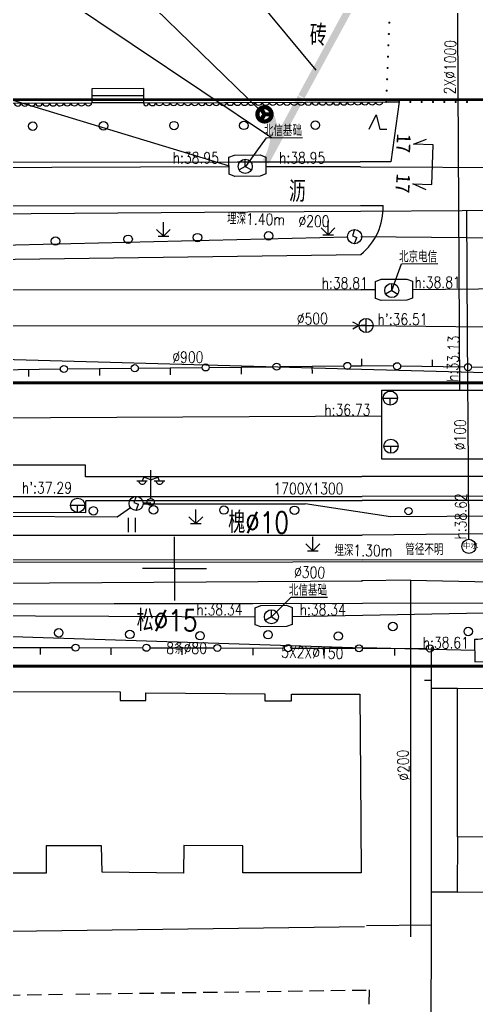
# Model space of a CAD drawing. Header units: inches. Extents: x 505347 to 508499, y 312634 to 313316.
# Drawn here: x 505692.8 to 505725, y 312680.8 to 312750.3 of the extents above; entities that cross this region are included whole.
import ezdxf
from ezdxf.enums import TextEntityAlignment as Align
from ezdxf.lldxf.tags import DXFTag

# ---------------------------------------------------------------- set-up
doc = ezdxf.new("R2010")
doc.units = ezdxf.units.IN
doc.header["$LTSCALE"] = 0.5
doc.header["$MEASUREMENT"] = 0
for name, pattern in [('ACAD_ISO05W100', [33, 24, -3, 0, -3, 0, -3]), ('B1', [3, 2, -1]), ('XX21', [3, 2, -1])]:
    doc.linetypes.add(name, pattern=pattern)
for name, color, linetype in [('4_RDCAD', 7, 'Continuous'), ('BJ0', 7, 'Continuous'), ('BJ02', 7, 'Continuous'), ('BJ03', 7, 'Continuous'), ('BJ04', 7, 'Continuous'), ('BJ08', 7, 'Continuous'), ('BJ09', 7, 'Continuous'), ('BJ10', 7, 'Continuous'), ('PAPERFRAME', 7, 'Continuous'), ('上水管线', 4, 'Continuous'), ('中水井', 151, 'Continuous'), ('中水注记', 151, 'Continuous'), ('中水管线', 151, 'Continuous'), ('中水高程表', 151, 'Continuous'), ('污水井', 247, 'Continuous'), ('污水注记', 247, 'Continuous'), ('污水管线', 247, 'Continuous'), ('污水高程表', 247, 'Continuous'), ('热力井', 40, 'Continuous'), ('热力注记', 40, 'Continuous'), ('热力管线', 40, 'Continuous'), ('热力高程表', 40, 'Continuous'), ('照明井', 193, 'Continuous'), ('照明管线', 193, 'Continuous'), ('燃气注记', 6, 'Continuous'), ('燃气管线', 6, 'Continuous'), ('电信井权属', 7, 'Continuous'), ('电信井（北京电信）', 3, 'Continuous'), ('电信井（北信基础）', 3, 'Continuous'), ('电信断面图及编号', 3, 'Continuous'), ('电信管线', 3, 'Continuous'), ('电信高程表', 3, 'Continuous'), ('电力注记', 1, 'Continuous'), ('电力管线', 1, 'Continuous'), ('电力高程表', 1, 'Continuous'), ('通信人井', 7, 'Continuous'), ('道路红线', 1, 'Continuous'), ('雨水注记', 34, 'Continuous'), ('雨水管线', 34, 'Continuous')]:
    doc.layers.add(name, color=color, linetype=linetype)
doc.styles.add('HZ', font='simplex.shx', dxfattribs={"bigfont": 'hztxt'})
doc.styles.get("Standard").update_dxf_attribs({"font": 'txt.shx', "bigfont": 'hztxt.shx'})
doc.styles.add('STYLE1', font='')
doc.styles.add('标题文字', font='', dxfattribs={"width": 0.68})
doc.styles.add('粗等线', font='simhei.ttf')
doc.styles.get('STYLE1').set_extended_font_data('SimSun')
doc.styles.get('标题文字').set_extended_font_data('SimSun')
tags = doc.linetypes.add('DL', pattern='A,15,-4.925,[130,ltypeshp.shx,S=0.5,R=330,X=-0.15,Y=0.433],0,[130,ltypeshp.shx,S=0.4,R=90,X=0,Y=0],-0.15,[130,ltypeshp.shx,S=0.5,R=150,X=0,Y=-0.433],-4.925,15', length=40).pattern_tags.tags
tags[32:33] = [DXFTag(74, 4), DXFTag(75, 0), DXFTag(340, '0'), DXFTag(46, 1.0), DXFTag(50, 0.0), DXFTag(44, 0.0), DXFTag(45, 0.0)]
tags[30:31] = [DXFTag(74, 4), DXFTag(75, 0), DXFTag(340, '0'), DXFTag(46, 1.0), DXFTag(50, 0.0), DXFTag(44, 0.0), DXFTag(45, 0.0)]
tags[4:5] = [DXFTag(74, 4), DXFTag(75, 0), DXFTag(340, '0'), DXFTag(46, 1.0), DXFTag(50, 0.0), DXFTag(44, 0.0), DXFTag(45, 0.0)]
tags = doc.linetypes.add('DX', pattern='A,15,-5,[130,ltypeshp.shx,S=1,R=330,X=0,Y=0],-5,15', length=40).pattern_tags.tags
tags[16:17] = [DXFTag(74, 4), DXFTag(75, 0), DXFTag(340, '0'), DXFTag(46, 1.0), DXFTag(50, 0.0), DXFTag(44, 0.0), DXFTag(45, 0.0)]
tags[14:15] = [DXFTag(74, 4), DXFTag(75, 0), DXFTag(340, '0'), DXFTag(46, 1.0), DXFTag(50, 0.0), DXFTag(44, 0.0), DXFTag(45, 0.0)]
tags[4:5] = [DXFTag(74, 4), DXFTag(75, 0), DXFTag(340, '0'), DXFTag(46, 1.0), DXFTag(50, 0.0), DXFTag(44, 0.0), DXFTag(45, 0.0)]
tags = doc.linetypes.add('SS', pattern='A,15,-1.9,[130,ltypeshp.shx,S=1,R=330,X=0,Y=0],-1.2,[130,ltypeshp.shx,S=1,R=330,X=0,Y=0],-1.9,15', length=35).pattern_tags.tags
tags[24:25] = [DXFTag(74, 4), DXFTag(75, 0), DXFTag(340, '0'), DXFTag(46, 1.0), DXFTag(50, 0.0), DXFTag(44, 0.0), DXFTag(45, 0.0)]
tags[22:23] = [DXFTag(74, 4), DXFTag(75, 0), DXFTag(340, '0'), DXFTag(46, 1.0), DXFTag(50, 0.0), DXFTag(44, 0.0), DXFTag(45, 0.0)]
tags[4:5] = [DXFTag(74, 4), DXFTag(75, 0), DXFTag(340, '0'), DXFTag(46, 1.0), DXFTag(50, 0.0), DXFTag(44, 0.0), DXFTag(45, 0.0)]
tags = doc.linetypes.add('TRQZ', pattern='A,15,[130,ltypeshp.shx,S=0.6,R=0,X=0,Y=0],-2.5,[133,ltypeshp.shx,S=0.05,R=0,X=0,Y=0],-2.5,[130,ltypeshp.shx,S=0.6,R=0,X=0,Y=0],15', length=35).pattern_tags.tags
tags[28:29] = [DXFTag(74, 4), DXFTag(75, 0), DXFTag(340, '0'), DXFTag(46, 1.0), DXFTag(50, 0.0), DXFTag(44, 0.0), DXFTag(45, 0.0)]

# ---------------------------------------------------------------- blocks, each defined once
blk = doc.blocks.new('B5461')
for q in [(-0.866025, -0.5), (0, 1), (0.866025, -0.5)]:
    blk.add_line((0, 0), q)
blk.add_circle((0, 0), 1)
blk = doc.blocks.new('BC028')
for p, q in [((0, 0.5), (0, 4.5)), ((-1.98, 3), (-0.49, 3)), ((-0.99, 3.5), (-1.19, 3)), ((0, 3.1), (-0.99, 3.5)), ((0, 3.1), (1, 3.5)), ((0.5, 3), (2, 3)), ((1, 3.5), (1.2, 3))]:
    blk.add_line(p, q)
blk.add_circle((0, 0), 0.5)
for centre in [(-1.19, 3), (1.25, 3)]:
    blk.add_arc(centre, 0.5, 179, 0)
blk = doc.blocks.new('BC112')
for p, q in [((-0.49, -0.99), (-0.49, 1.01)), ((0.51, -0.99), (0.51, 1.01))]:
    blk.add_line(p, q)
blk = doc.blocks.new('B954')
at = {"linetype": 'Continuous'}
for p, q in [((0, 0), (0, 2)), ((0, 0), (-0.978957, 0.978957)), ((-0.75, 0), (0.75, 0)), ((0, 0), (0.978957, 0.978957))]:
    blk.add_line(p, q, dxfattribs=at)
blk = doc.blocks.new('B545')
for p, q in [((-1, 0), (1, 0)), ((0, -1), (0, 0))]:
    blk.add_line(p, q)
blk.add_circle((0, 0), 1)
blk = doc.blocks.new('B549')
blk.add_circle((0, 0), 1)
blk = doc.blocks.new('B5421')
for p, q in [((-1, 0), (1, 0)), ((0, -1), (0, 1))]:
    blk.add_line(p, q)
blk.add_circle((0, 0), 1)
blk = doc.blocks.new('B547')
at = {"linetype": 'Continuous'}
for p, q in [((0, 1), (-0.31427, 0.111111)), ((-0.31427, 0.111111), (0.31427, -0.111111)), ((0, -1), (0.31427, -0.111111))]:
    blk.add_line(p, q, dxfattribs=at)
blk.add_circle((0, 0), 1)
blk = doc.blocks.new('5656')
at = {"layer": '通信人井', "color": 0, "const_width": 0.6, "elevation": -9959.29}
blk.add_lwpolyline([(513203.83, 303411.73), (513203.83, 303411.8), (513203.82, 303411.86), (513203.81, 303411.92), (513203.79, 303411.98), (513203.77, 303412.04), (513203.75, 303412.1), (513203.72, 303412.16), (513203.69, 303412.21), (513203.66, 303412.26), (513203.62, 303412.32), (513203.58, 303412.36), (513203.54, 303412.41), (513203.5, 303412.45), (513203.45, 303412.49), (513203.4, 303412.53), (513203.34, 303412.56), (513203.29, 303412.6), (513203.23, 303412.62), (513203.17, 303412.65), (513203.11, 303412.67), (513203.05, 303412.68), (513202.99, 303412.69), (513202.93, 303412.7), (513202.87, 303412.71), (513202.8, 303412.71), (513202.74, 303412.7), (513202.68, 303412.69), (513202.62, 303412.68), (513202.56, 303412.67), (513202.5, 303412.65), (513202.44, 303412.63), (513202.38, 303412.6), (513202.33, 303412.57), (513202.27, 303412.54), (513202.22, 303412.5), (513202.17, 303412.46), (513202.13, 303412.42), (513202.08, 303412.37), (513202.04, 303412.32), (513202.01, 303412.27), (513201.97, 303412.22), (513201.94, 303412.16), (513201.92, 303412.11), (513201.89, 303412.05), (513201.87, 303411.99), (513201.86, 303411.93), (513201.84, 303411.87), (513201.84, 303411.8), (513201.83, 303411.74), (513201.83, 303411.68), (513201.84, 303411.62), (513201.84, 303411.55), (513201.85, 303411.49), (513201.87, 303411.43), (513201.89, 303411.37), (513201.91, 303411.31), (513201.94, 303411.26), (513201.97, 303411.2), (513202, 303411.15), (513202.04, 303411.1), (513202.08, 303411.05), (513202.12, 303411), (513202.17, 303410.96), (513202.22, 303410.92), (513202.27, 303410.88), (513202.32, 303410.85), (513202.37, 303410.82), (513202.43, 303410.79), (513202.49, 303410.77), (513202.55, 303410.75), (513202.61, 303410.73), (513202.67, 303410.72), (513202.73, 303410.71), (513202.8, 303410.71), (513202.86, 303410.71), (513202.92, 303410.71), (513202.98, 303410.72), (513203.05, 303410.73), (513203.11, 303410.74), (513203.17, 303410.76), (513203.22, 303410.79), (513203.28, 303410.81), (513203.34, 303410.84), (513203.39, 303410.88), (513203.44, 303410.91), (513203.49, 303410.95), (513203.54, 303411), (513203.58, 303411.04), (513203.62, 303411.09), (513203.66, 303411.14), (513203.69, 303411.19), (513203.72, 303411.25), (513203.75, 303411.3), (513203.77, 303411.36), (513203.79, 303411.42), (513203.81, 303411.48), (513203.82, 303411.55), (513203.83, 303411.61), (513203.83, 303411.67)], close=True, dxfattribs=at)
for points in [[(513203.78, 303411.7), (513202.83, 303411.71), (513202.35, 303412.52)], [(513202.83, 303411.71), (513202.34, 303410.89)]]:
    blk.add_lwpolyline(points, dxfattribs=at)
blk = doc.blocks.new('RDCADTITLE')
at = {"color": 0, "ltscale": 10}
blk.add_lwpolyline([(-180, 30, 0, 0, 0), (0, 30, 0.5, 180, 0)], format="xyseb", dxfattribs=at)
at = {"style": 'STYLE1', "width": 0.75}
for tag, p in [('A1', (-145, 26.25)), ('B1', (-100, 26.25)), ('A3', (-145, 18.75)), ('B2', (-100, 18.75)), ('A4', (-145, 11.25)), ('B3', (-100, 11.25)), ('A4', (-145, 3.75)), ('B4', (-100, 3.75))]:
    blk.add_attdef(tag, text='', height=2.8, dxfattribs=at).set_placement(p, align=Align.MIDDLE_CENTER)
at = {"layer": '4_RDCAD', "style": '标题文字', "width": 0.65}
for tag, height, p in [('C2', 3.4, (-45, 17.95)), ('C3', 3.4, (-45, 11.75)), ('ZTSJ4-09-系统立项编码-流水号+设计阶段-专业代码-图号', 2.8, (-37.62, 3.75))]:
    blk.add_attdef(tag, text='', height=height, dxfattribs=at).set_placement(p, align=Align.MIDDLE_CENTER)

msp = doc.modelspace()

# ---------------------------------------------------------------- linework, layer by layer
for p, q in [((505695.312, 312768.919, 654.296), (505713.663, 312746.778, 82.3)), ((505693.141, 312760.081, 327.148), (505709.668, 312743.989)), ((505693.051, 312753.753, 327.148), (505710.542, 312742.011, 203.926)), ((505690.659, 312745.155), (505707.539, 312740.023, 82.3))]:
    msp.add_line(p, q)
at = {"color": 1, "const_width": 0.2, "elevation": 82.3}
for points in [[(505582.4, 312807.449), (505582.4, 312744.696), (505828.45, 312744.696)], [(505828.45, 312704.696), (505428.806, 312704.696)]]:
    msp.add_lwpolyline(points, dxfattribs=at)
at = {"linetype": 'B1', "const_width": 0.5, "elevation": 82.3}
msp.add_lwpolyline([(505712.645, 312744.906), (505717.19, 312753.259)], dxfattribs=at)
at = {"const_width": 0.5, "elevation": 82.3}
msp.add_lwpolyline([(505710.137, 312740.297), (505712.613, 312744.848)], dxfattribs=at)
at = {"const_width": 0.5}
msp.add_lwpolyline([(505710.137, 312740.297, 0.226968), (505710.512, 312743.485)], format="xyb", dxfattribs=at)
at = {"layer": 'BJ0'}
for q in [(505703.696, 312713.84, 82.3), (505701.446, 312711.59, 82.3), (505703.696, 312709.34, 82.3), (505705.946, 312711.59, 82.3)]:
    msp.add_line((505703.696, 312711.59, 82.3), q, dxfattribs=at)
at = {"layer": 'BJ02', "linetype": 'Continuous'}
for p, q in [((505691.6, 312702.911, 82.3), (505699.854, 312702.879, 82.3)), ((505699.854, 312702.879, 82.3), (505699.854, 312702.276, 82.3)), ((505701.663, 312702.815, 82.3), (505710.076, 312702.751, 82.3)), ((505701.663, 312702.275, 82.3), (505701.663, 312702.815, 82.3)), ((505710.076, 312702.751, 82.3), (505710.076, 312702.243, 82.3)), ((505711.949, 312702.719, 82.3), (505716.775, 312702.718, 82.3)), ((505711.949, 312702.243, 82.3), (505711.949, 312702.719, 82.3)), ((505716.775, 312702.718, 82.3), (505716.818, 312696.966, 82.3)), ((505699.854, 312702.276, 82.3), (505701.663, 312702.275, 82.3)), ((505710.076, 312702.243, 82.3), (505711.949, 312702.243, 82.3))]:
    msp.add_line(p, q, dxfattribs=at)
at = {"layer": 'BJ02'}
for points, elevation in [([(505701.511, 312745.472), (505697.852, 312745.46)], 82.3), ([(505701.511, 312745.472), (505701.515, 312744.472)], 122.772), ([(505697.852, 312745.46), (505697.856, 312744.46)], 122.746), ([(505701.513, 312744.972), (505697.854, 312744.96)], 82.3), ([(505701.515, 312744.472), (505697.856, 312744.46)], 82.3), ([(505691.962, 312706.023), (505696.462, 312706.012)], 82.3), ([(505694.212, 312706.018), (505694.211, 312705.518)], 82.3), ([(505696.962, 312706.011), (505701.462, 312706)], 82.3), ([(505699.212, 312706.005), (505699.211, 312705.505)], 82.3), ([(505701.962, 312705.999), (505706.462, 312705.987)], 82.3), ([(505704.212, 312705.993), (505704.211, 312705.493)], 82.3), ([(505706.962, 312705.986), (505711.462, 312705.975)], 82.3), ([(505709.212, 312705.981), (505709.211, 312705.481)], 82.3), ([(505711.962, 312705.974), (505716.462, 312705.963)], 82.3), ([(505714.212, 312705.968), (505714.211, 312705.468)], 82.3), ([(505716.962, 312705.962), (505721.462, 312705.95)], 82.3), ([(505719.212, 312705.956), (505719.211, 312705.456)], 82.3), ([(505721.822, 312703.116), (505721.822, 312705.95)], 82.3), ([(505721.822, 312703.7), (505721.322, 312703.7)], 82.3), ([(505723.658, 312703.116), (505721.822, 312703.116)], 82.3), ([(505665.479, 312685.652), (505717.089, 312686.321)], 123.109)]:
    msp.add_lwpolyline(points, dxfattribs=dict(at, elevation=elevation))
at = {"layer": 'BJ02', "linetype": 'Continuous', "elevation": 82.3}
for points in [[(505716.9, 312725.907), (505716.906, 312726.406)], [(505721.899, 312725.837), (505721.906, 312726.337)], [(505691.141, 312725.631), (505695.641, 312725.679)], [(505693.391, 312725.655), (505693.397, 312725.155)], [(505696.141, 312725.684), (505700.641, 312725.733)], [(505698.391, 312725.709), (505698.396, 312725.209)], [(505701.141, 312725.738), (505705.641, 312725.786)], [(505703.391, 312725.762), (505703.396, 312725.262)], [(505706.141, 312725.792), (505710.64, 312725.84)], [(505708.39, 312725.816), (505708.396, 312725.316)], [(505711.14, 312725.845), (505715.64, 312725.894)], [(505713.39, 312725.869), (505713.396, 312725.369)], [(505716.14, 312725.899), (505716.879, 312725.907)], [(505719.149, 312725.875), (505716.879, 312725.907)], [(505724.149, 312725.806), (505719.649, 312725.868)], [(505729.148, 312725.737), (505724.649, 312725.799)], [(505782.54, 312692.59), (505723.663, 312692.654), (505723.658, 312703.116), (505782.54, 312703.413)], [(505716.818, 312696.966), (505716.869, 312690.115), (505708.519, 312690.115), (505708.52, 312692.02), (505704.361, 312692.052), (505704.329, 312690.084), (505698.583, 312690.148), (505698.551, 312692.021), (505694.646, 312692.021), (505694.646, 312690.085), (505688.678, 312690.085), (505688.646, 312692.053), (505684.773, 312692.054), (505684.773, 312690.149), (505682.632, 312690.127)]]:
    msp.add_lwpolyline(points, dxfattribs=at)
at = {"layer": 'BJ02', "linetype": 'Continuous', "elevation": 82.3, "flags": 128}
for points in [[(505721.821, 312688.331), (505721.821, 312688.749), (505721.822, 312703.116)], [(505723.663, 312692.654), (505723.631, 312688.749), (505787.917, 312688.84)], [(505723.631, 312688.749), (505721.821, 312688.749)], [(505721.786, 312663.999), (505721.787, 312664.781), (505721.788, 312667.796), (505721.788, 312671.035), (505721.821, 312686.432), (505721.821, 312688.331)], [(505717.247, 312686.388), (505721.821, 312686.432)]]:
    msp.add_lwpolyline(points, dxfattribs=at)
at = {"layer": 'BJ02', "linetype": 'Continuous'}
for centre in [(505700.891, 312725.735, 82.3), (505705.891, 312725.789, 82.3), (505710.89, 312725.843, 82.3), (505715.89, 312725.896, 82.3), (505719.399, 312725.872, 82.3), (505724.399, 312725.803, 82.3), (505695.891, 312725.682, 82.3)]:
    msp.add_circle(centre, 0.25, dxfattribs=at)
at = {"layer": 'BJ02'}
for centre in [(505696.712, 312706.011, 82.3), (505701.712, 312705.999, 82.3), (505706.712, 312705.987, 82.3), (505711.712, 312705.974, 82.3), (505716.712, 312705.962, 82.3), (505721.712, 312705.95, 82.3)]:
    msp.add_circle(centre, 0.25, dxfattribs=at)
at = {"layer": 'BJ04', "linetype": 'Continuous', "const_width": 0.075, "elevation": 82.3}
for points in [[(505718.85, 312750.165, 1), (505718.848, 312750.09, 1)], [(505718.819, 312749.365, 1), (505718.816, 312749.29, 1)], [(505718.788, 312748.566, 1), (505718.785, 312748.491, 1)], [(505718.757, 312747.766, 1), (505718.754, 312747.692, 1)], [(505718.726, 312746.967, 1), (505718.723, 312746.892, 1)], [(505718.695, 312746.168, 1), (505718.692, 312746.093, 1)], [(505718.664, 312745.368, 1), (505718.661, 312745.293, 1)], [(505718.633, 312744.569, 1), (505718.63, 312744.494, 1)], [(505719.569, 312744.534, 1), (505719.494, 312744.535, 1)], [(505720.369, 312744.533, 1), (505720.294, 312744.533, 1)], [(505721.169, 312744.531, 1), (505721.094, 312744.531, 1)], [(505721.969, 312744.53, 1), (505721.894, 312744.53, 1)], [(505722.769, 312744.528, 1), (505722.694, 312744.528, 1)], [(505723.569, 312744.526, 1), (505723.494, 312744.527, 1)], [(505724.369, 312744.525, 1), (505724.294, 312744.525, 1)]]:
    msp.add_lwpolyline(points, format="xyb", close=True, dxfattribs=at)
at = {"layer": 'BJ04', "linetype": 'Continuous', "flags": 128}
for points, elevation in [([(505719.532, 312744.535), (505718.958, 312740.303), (505716.802, 312740.301)], 82.3), ([(505716.819, 312737.212), (505718.417, 312737.212)], 122.713), ([(505716.952, 312712.208), (505782.54, 312712.263)], 82.3), ([(505717.435, 312680.842), (505717.439, 312681.842)], 82.3)]:
    msp.add_lwpolyline(points, dxfattribs=dict(at, elevation=elevation))
at = {"layer": 'BJ04'}
for points, elevation in [([(505718.632, 312744.531), (505719.532, 312744.535)], 82.3), ([(505641.824, 312740.254), (505708.107, 312740.296)], 82.3), ([(505708.107, 312740.296), (505716.802, 312740.301)], 82.3), ([(505666.284, 312737.19), (505716.819, 312737.212)], 122.722), ([(505647.127, 312732.821), (505716.837, 312733.754)], 122.578), ([(505635.857, 312716.68), (505716.924, 312716.68)], 122.611)]:
    msp.add_lwpolyline(points, dxfattribs=dict(at, elevation=elevation))
at = {"layer": 'BJ04', "linetype": 'Continuous', "elevation": 82.3}
msp.add_lwpolyline([(505716.837, 312733.754, 0.231866), (505718.417, 312737.212)], format="xyb", dxfattribs=at)
at = {"layer": 'BJ04', "linetype": 'Continuous'}
for points, elevation in [([(505782.54, 312715.059), (505766.075, 312716.486), (505763.85, 312716.671), (505762.34, 312716.711), (505716.928, 312716.68)], 82.3), ([(505716.952, 312712.208), (505631.95, 312712.139)], 122.638), ([(505645.16, 312709.088), (505699.43, 312709.127)], 122.825), ([(505699.43, 312709.127), (505709.23, 312709.134)], 122.825), ([(505709.23, 312709.134), (505716.968, 312709.139)], 122.825), ([(505716.968, 312709.139), (505782.54, 312709.161)], 82.3)]:
    msp.add_lwpolyline(points, dxfattribs=dict(at, elevation=elevation))
at = {"layer": 'BJ04', "linetype": 'XX21', "elevation": 123.388}
for points in [[(505688.803, 312681.438), (505696.088, 312681.541)], [(505696.725, 312681.55), (505717.439, 312681.842)]]:
    msp.add_lwpolyline(points, dxfattribs=at)
at = {"layer": 'BJ04', "linetype": 'XX21', "elevation": 82.3, "flags": 128}
msp.add_lwpolyline([(505717.435, 312680.842), (505717.439, 312681.842)], dxfattribs=at)
at = {"layer": 'BJ08', "linetype": 'Continuous', "elevation": 82.3}
for points in [[(505661.442, 312744.334), (505697.856, 312744.46)], [(505701.515, 312744.472), (505718.632, 312744.531)]]:
    msp.add_lwpolyline(points, dxfattribs=at)
at = {"layer": 'BJ08', "linetype": 'Continuous'}
for centre, major_axis, ratio, start_param, end_param in [((505692.632, 312744.442, 82.3), (0.25, 0.001), 0.8, 3.141593, 6.283185), ((505693.132, 312744.444, 82.3), (0.25, 0.001), 0.8, 3.141593, 6.283185), ((505693.632, 312744.445, 82.3), (0.25, 0.001), 0.8, 3.141593, 6.283185), ((505694.132, 312744.447, 82.3), (0.25, 0.001), 0.8, 3.141593, 6.283185), ((505694.632, 312744.449, 82.3), (0.25, 0.001), 0.8, 3.141593, 6.283185), ((505695.132, 312744.45, 82.3), (0.25, 0.001), 0.8, 3.141593, 6.283185), ((505695.632, 312744.452, 82.3), (0.25, 0.001), 0.8, 3.141593, 6.283185), ((505696.132, 312744.454, 82.3), (0.25, 0.001), 0.8, 3.141593, 6.283185), ((505696.632, 312744.456, 82.3), (0.25, 0.001), 0.8, 3.141593, 6.283185), ((505697.132, 312744.457, 82.3), (0.25, 0.001), 0.8, 3.141593, 6.283185), ((505697.619, 312744.499, 82.3), (-0.17, 0.17), 1, 0.955901, 3.763378), ((505701.698, 312744.473, 82.3), (-0.066, -0.2), 0.859274, 4.99065, 8.132242), ((505702.132, 312744.475, 82.3), (0.25, 0.001), 0.8, 3.141593, 6.283185), ((505702.632, 312744.476, 82.3), (0.25, 0.001), 0.8, 3.141593, 6.283185), ((505703.132, 312744.478, 82.3), (0.25, 0.001), 0.8, 3.141593, 6.283185), ((505703.632, 312744.48, 82.3), (0.25, 0.001), 0.8, 3.141593, 6.283185), ((505704.132, 312744.481, 82.3), (0.25, 0.001), 0.8, 3.141593, 6.283185), ((505704.632, 312744.483, 82.3), (0.25, 0.001), 0.8, 3.141593, 6.283185), ((505705.132, 312744.485, 82.3), (0.25, 0.001), 0.8, 3.141593, 6.283185), ((505705.632, 312744.487, 82.3), (0.25, 0.001), 0.8, 3.141593, 6.283185), ((505706.132, 312744.488, 82.3), (0.25, 0.001), 0.8, 3.141593, 6.283185), ((505706.632, 312744.49, 82.3), (0.25, 0.001), 0.8, 3.141593, 6.283185), ((505707.132, 312744.492, 82.3), (0.25, 0.001), 0.8, 3.141593, 6.283185), ((505707.632, 312744.494, 82.3), (0.25, 0.001), 0.8, 3.141593, 6.283185), ((505708.132, 312744.495, 82.3), (0.25, 0.001), 0.8, 3.141593, 6.283185), ((505708.632, 312744.497, 82.3), (0.25, 0.001), 0.8, 3.141593, 6.283185), ((505709.132, 312744.499, 82.3), (0.25, 0.001), 0.8, 3.141593, 6.283185), ((505709.632, 312744.5, 82.3), (0.25, 0.001), 0.8, 3.141593, 6.283185), ((505710.132, 312744.502, 82.3), (0.25, 0.001), 0.8, 3.141593, 6.283185), ((505710.632, 312744.504, 82.3), (0.25, 0.001), 0.8, 3.141593, 6.283185), ((505711.132, 312744.506, 82.3), (0.25, 0.001), 0.8, 3.141593, 6.283185), ((505711.632, 312744.507, 82.3), (0.25, 0.001), 0.8, 3.141593, 6.283185), ((505712.132, 312744.509, 82.3), (0.25, 0.001), 0.8, 3.141593, 6.283185), ((505712.632, 312744.511, 82.3), (0.25, 0.001), 0.8, 3.141593, 6.283185), ((505713.132, 312744.512, 82.3), (0.25, 0.001), 0.8, 3.141593, 6.283185), ((505713.632, 312744.514, 82.3), (0.25, 0.001), 0.8, 3.141593, 6.283185), ((505714.132, 312744.516, 82.3), (0.25, 0.001), 0.8, 3.141593, 6.283185), ((505714.632, 312744.518, 82.3), (0.25, 0.001), 0.8, 3.141593, 6.283185), ((505715.132, 312744.519, 82.3), (0.25, 0.001), 0.8, 3.141593, 6.283185), ((505715.632, 312744.521, 82.3), (0.25, 0.001), 0.8, 3.141593, 6.283185), ((505716.132, 312744.523, 82.3), (0.25, 0.001), 0.8, 3.141593, 6.283185), ((505716.632, 312744.525, 82.3), (0.25, 0.001), 0.8, 3.141593, 6.283185), ((505717.132, 312744.526, 82.3), (0.25, 0.001), 0.8, 3.141593, 6.283185), ((505717.632, 312744.528, 82.3), (0.25, 0.001), 0.8, 3.141593, 6.283185), ((505718.132, 312744.53, 82.3), (0.25, 0.001), 0.8, 3.141593, 6.283185)]:
    msp.add_ellipse(centre, major_axis=major_axis, ratio=ratio, start_param=start_param, end_param=end_param, dxfattribs=at)
at = {"layer": 'BJ09', "linetype": 'Continuous', "elevation": 82.3, "flags": 128}
for points in [[(505717.427, 312742.613), (505717.927, 312743.613)], [(505717.927, 312743.613), (505718.177, 312742.613)], [(505718.177, 312742.613), (505718.677, 312742.613)]]:
    msp.add_lwpolyline(points, dxfattribs=at)
at = {"layer": 'BJ09', "linetype": 'Continuous'}
for centre, radius in [((505693.691, 312742.825, 82.3), 0.3), ((505698.68, 312742.842, 82.3), 0.3), ((505703.658, 312742.859, 82.3), 0.3), ((505708.58, 312742.875, 82.3), 0.3), ((505713.629, 312742.892, 82.3), 0.3), ((505700.418, 312734.833, 82.3), 0.3), ((505705.319, 312734.952, 82.3), 0.3), ((505710.334, 312735.073, 82.3), 0.3), ((505695.297, 312734.709, 82.3), 0.3), ((505697.971, 312715.66, 82.3), 0.3), ((505702.214, 312715.74, 82.3), 0.3), ((505707.181, 312715.724, 82.3), 0.3), ((505712.158, 312715.707, 82.3), 0.3), ((505720.203, 312715.643, 122.483), 0.25), ((505695.524, 312707.049, 82.3), 0.3), ((505700.536, 312706.947, 82.3), 0.3), ((505710.294, 312706.923, 82.3), 0.3), ((505719.102, 312707.499, 82.3), 0.3), ((505724.42, 312707.145, 82.3), 0.3), ((505705.493, 312706.849, 82.3), 0.3), ((505715.251, 312706.826, 82.3), 0.3)]:
    msp.add_circle(centre, radius, dxfattribs=at)
at = {"layer": '上水管线', "linetype": 'SS', "ltscale": 0.6, "elevation": 82.3}
for points in [[(505782.54, 312714.638), (505716.942, 312713.958)], [(505589.485, 312713.958), (505716.942, 312713.958)]]:
    msp.add_lwpolyline(points, dxfattribs=at)
at = {"layer": '中水管线', "linetype": 'SS', "ltscale": 0.6}
for points, elevation in [([(505662.978, 312736.42), (505708.87, 312736.782)], 122.85), ([(505708.87, 312736.782), (505716.821, 312736.828)], 122.342), ([(505716.821, 312736.828), (505723.991, 312736.869)], 122.342), ([(505723.991, 312736.869), (505734.523, 312736.93)], 122.342), ([(505724.375, 312728.074), (505724.325, 312736.871)], 122.744), ([(505724.43, 312718.711), (505724.375, 312728.073)], 122.744), ([(505724.459, 312713.655), (505724.43, 312718.711)], 122.744), ([(505778.312, 312712.105), (505623.65, 312711.956)], 122.741)]:
    msp.add_lwpolyline(points, dxfattribs=dict(at, elevation=elevation))
at = {"layer": '污水管线'}
for q in [(505716.274, 312728.99, 329.079), (505716.284, 312728.49, 329.079)]:
    msp.add_line((505716.712, 312728.749, 329.079), q, dxfattribs=at)
at = {"layer": '污水管线', "elevation": 82.3}
for points in [[(505674.752, 312728.717), (505716.864, 312728.748)], [(505717.212, 312728.749), (505759.319, 312728.29), (505801.074, 312728.436)]]:
    msp.add_lwpolyline(points, dxfattribs=at)
at = {"layer": '热力管线'}
for p, q in [((505697.416, 312718.899, 82.3), (505691.528, 312718.883, 82.3)), ((505697.421, 312718.074, 82.3), (505697.416, 312718.899, 82.3)), ((505716.92, 312718.077, 82.3), (505697.421, 312718.074, 82.3)), ((505716.929, 312716.377, 82.3), (505697.431, 312716.374, 82.3)), ((505697.435, 312715.55, 82.3), (505697.431, 312716.374, 82.3)), ((505691.548, 312715.566, 82.3), (505697.435, 312715.55, 82.3))]:
    msp.add_line(p, q, dxfattribs=at)
at = {"layer": '热力管线', "elevation": 82.3}
for points in [[(505723.831, 312724.187), (505723.67, 312754.248)], [(505718.323, 312722.342), (505652.823, 312722.026)], [(505744.342, 312718.091), (505716.92, 312718.091)], [(505744.342, 312716.391), (505716.929, 312716.391)]]:
    msp.add_lwpolyline(points, dxfattribs=at)
msp.add_lwpolyline([(505718.323, 312724.187), (505730.634, 312724.187), (505730.634, 312719.32), (505718.323, 312719.32)], close=True, dxfattribs=at)
at = {"layer": '照明管线'}
for points, elevation in [([(505659.268, 312733.654), (505715.909, 312735.012)], 82.3), ([(505729.271, 312734.892), (505716.831, 312735.019)], 82.3), ([(505717.212, 312728.749), (505716.864, 312728.749)], 82.3), ([(505699.651, 312715.243), (505700.577, 312715.899)], 82.3), ([(505702.017, 312716.236), (505701.46, 312716.21)], 122.57), ([(505701.484, 312716.171), (505712.913, 312716.162)], 82.3), ([(505718.922, 312715.235), (505712.913, 312716.162)], 82.3), ([(505690.814, 312715.283), (505699.651, 312715.243)], 82.3), ([(505730.858, 312715.321), (505718.922, 312715.235)], 82.3)]:
    msp.add_lwpolyline(points, dxfattribs=dict(at, elevation=elevation))
at = {"layer": '燃气管线', "linetype": 'TRQZ'}
msp.add_line((505650.826, 312710.28, 82.3), (505716.959, 312710.736, 82.3), dxfattribs=at)
at = {"layer": '燃气管线', "linetype": 'TRQZ', "ltscale": 0.5, "elevation": 82.3}
msp.add_lwpolyline([(505720.346, 312710.76), (505716.889, 312710.736)], dxfattribs=at)
at = {"layer": '燃气管线', "linetype": 'TRQZ', "elevation": 82.3}
for points in [[(505720.346, 312710.76), (505720.346, 312685.594)], [(505720.346, 312710.76), (505726.006, 312710.649), (505759.726, 312710.605), (505782.474, 312710.574)]]:
    msp.add_lwpolyline(points, dxfattribs=at)
at = {"layer": '电信井权属'}
for points, elevation in [([(505708.72, 312739.968), (505710.175, 312742.008), (505712.734, 312742.031)], 203.926), ([(505719.023, 312731.218), (505719.707, 312733.097), (505722.266, 312733.12)], 244.094), ([(505710.533, 312708.185), (505711.934, 312709.56), (505714.493, 312709.583)], 82.3)]:
    msp.add_lwpolyline(points, dxfattribs=dict(at, elevation=elevation))
at = {"layer": '电信断面图及编号', "elevation": 82.3}
msp.add_lwpolyline([(505721.451, 312738.333), (505720.503, 312738.757), (505721.857, 312738.714), (505721.945, 312741.511), (505720.549, 312741.556), (505721.469, 312741.903)], dxfattribs=at)
at = {"layer": '电信管线', "linetype": 'DX'}
msp.add_line((505637.503, 312731.345, 82.3), (505716.851, 312731.261, 82.3), dxfattribs=at)
at = {"layer": '电信管线', "linetype": 'DX', "elevation": 82.3}
for points in [[(505707.537, 312740.623), (505707.932, 312740.777), (505709.736, 312740.79), (505710.134, 312740.643), (505710.144, 312739.448), (505709.745, 312739.295), (505707.944, 312739.279), (505707.541, 312739.423)], [(505717.876, 312731.861), (505718.271, 312732.015), (505720.075, 312732.028), (505720.473, 312731.881), (505720.483, 312730.686), (505720.084, 312730.533), (505718.283, 312730.517), (505717.88, 312730.661)], [(505709.386, 312708.828), (505709.781, 312708.982), (505711.585, 312708.995), (505711.983, 312708.848), (505711.993, 312707.653), (505711.594, 312707.5), (505709.793, 312707.484), (505709.39, 312707.628)]]:
    msp.add_lwpolyline(points, close=True, dxfattribs=at)
for points in [[(505632.438, 312739.701), (505707.539, 312739.975)], [(505710.139, 312739.98), (505716.804, 312739.98)], [(505716.804, 312739.944), (505728.412, 312739.906)], [(505717.878, 312731.261), (505716.85, 312731.261)], [(505720.478, 312731.283), (505729.799, 312731.378)], [(505668.042, 312708.372), (505709.388, 312708.19)], [(505711.988, 312708.212), (505716.972, 312708.308)], [(505716.972, 312708.308), (505729.16, 312708.542)]]:
    msp.add_lwpolyline(points, dxfattribs=at)
at = {"layer": '电力管线', "linetype": 'DL', "elevation": 122.08, "flags": 128}
msp.add_lwpolyline([(505724.86, 312706.596, 0.285489), (505726.445, 312707.423)], format="xyb", dxfattribs=at)
at = {"layer": '电力管线', "linetype": 'DL', "elevation": 82.3}
for points in [[(505688.588, 312706.902), (505716.985, 312706.003)], [(505724.873, 312705.796), (505716.985, 312706.003)]]:
    msp.add_lwpolyline(points, dxfattribs=at)
at = {"layer": '电力管线', "linetype": 'DL', "elevation": 122.08, "flags": 128}
for points in [[(505724.86, 312706.596), (505724.887, 312704.996)], [(505724.887, 312704.996), (505729.522, 312705.075)]]:
    msp.add_lwpolyline(points, dxfattribs=at)
at = {"layer": '道路红线'}
for p, q in [((505582.4, 312744.696, 82.3), (505828.45, 312744.696, 82.3)), ((505428.806, 312704.696, 82.3), (505828.45, 312704.696, 82.3))]:
    msp.add_line(p, q, dxfattribs=at)
at = {"layer": '道路红线', "linetype": 'ACAD_ISO05W100', "const_width": 0.2, "elevation": 82.3}
msp.add_lwpolyline([(505572.394, 312724.696), (505828.45, 312724.696)], dxfattribs=at)
at = {"layer": '雨水管线', "elevation": 82.3}
for points in [[(505684.755, 312726.559), (505716.88, 312725.655)], [(505733.568, 312725.186), (505716.88, 312725.651)]]:
    msp.add_lwpolyline(points, dxfattribs=at)

# ---------------------------------------------------------------- block references
at = {"layer": 'BJ03', "linetype": 'Continuous', "xscale": 0.5, "yscale": 0.5, "zscale": 0.5}
msp.add_blockref('BC028', (505702.017, 312716.294, 122.57), dxfattribs=at)
at = {"layer": 'BJ09', "xscale": 0.5, "yscale": 0.5, "zscale": 0.5}
for p in [(505702.909, 312735.044, 82.3), (505714.526, 312735.149, 82.3), (505705.192, 312714.762, 82.3), (505713.453, 312712.841, 82.3)]:
    msp.add_blockref('B954', p, dxfattribs=at)
at = {"layer": 'BJ09', "linetype": 'Continuous', "xscale": 0.5, "yscale": 0.5, "zscale": 0.5}
msp.add_blockref('BC112', (505700.695, 312714.664, 41.851), dxfattribs=at)
at = {"layer": 'PAPERFRAME', "ltscale": 0.15873, "xscale": 0.5, "yscale": 0.5, "zscale": 0.5}
msp.add_blockref('RDCADTITLE', (505831.438, 312663.999, 82.3), dxfattribs=at)
at = {"layer": '中水井', "xscale": 0.5, "yscale": 0.5, "zscale": 0.5}
msp.add_blockref('B549', (505724.461, 312713.154, 122.741), dxfattribs=at)
at = {"layer": '污水井', "xscale": 0.5, "yscale": 0.5, "zscale": 0.5}
msp.add_blockref('B5421', (505717.212, 312728.749, 329.079), dxfattribs=at)
at = {"layer": '热力井', "xscale": 0.5, "yscale": 0.5, "zscale": 0.5}
for p in [(505718.918, 312723.625, 82.3), (505718.965, 312720.226, 82.3), (505696.861, 312716.058, 82.3)]:
    msp.add_blockref('B545', p, dxfattribs=at)
at = {"layer": '照明井', "xscale": 0.5, "yscale": 0.5, "zscale": 0.5}
for p in [(505716.403, 312735.024, 329.82), (505700.986, 312716.188, 370.095)]:
    msp.add_blockref('B547', p, dxfattribs=at)
at = {"layer": '电信井（北京电信）', "linetype": 'Continuous', "xscale": 0.5, "yscale": 0.5, "zscale": 0.5}
msp.add_blockref('B5461', (505719.023, 312731.218, 244.094), dxfattribs=at)
at = {"layer": '电信井（北信基础）', "xscale": 0.5, "yscale": 0.5, "zscale": 0.5}
for p in [(505708.684, 312739.98, 203.926), (505710.533, 312708.185, 163.563)]:
    msp.add_blockref('B5461', p, dxfattribs=at)
at = {"layer": '通信人井', "linetype": 'Continuous', "xscale": 0.5, "yscale": 0.5, "zscale": 0.5}
msp.add_blockref('5656', (249108.626, 161037.803, 4979.645), dxfattribs=at)

# ---------------------------------------------------------------- texts
at = {"layer": 'BJ10', "linetype": 'Continuous', "style": 'HZ', "width": 0.8}
for s, p in [('砖', (505713.24, 312748.486, 82.3)), ('沥', (505711.765, 312737.461, 82.3)), ('槐%%c10', (505707.485, 312714.097, 82.3)), ('松%%c15', (505701.025, 312707.179, 82.3))]:
    msp.add_text(s, height=1.5, dxfattribs=at).set_placement(p)
at = {"layer": '中水井'}
msp.add_text('中水', height=0.4, dxfattribs=at).set_placement((505724.042, 312712.973, 32.869))
at = {"layer": '中水注记', "style": 'HZ', "width": 0.8}
for s, rotation, p in [('埋深1.40m', 358.94062, (505707.392, 312735.896, 82.3)), ('%%c200', 359.52692, (505712.432, 312735.723, 82.3)), ('%%c100', 89.59892, (505724.234, 312719.935, 42.258)), ('埋深1.30m', 359.59925, (505714.97, 312712.475, 1.817)), ('管径不明', 359.59925, (505719.974, 312712.554, 1.817))]:
    msp.add_text(s, height=0.8, rotation=rotation, dxfattribs=at).set_placement(p)
at = {"layer": '中水高程表', "style": 'HZ', "width": 0.8}
msp.add_text('h:38.62', height=0.8, rotation=89.40293, dxfattribs=at).set_placement((505724.274, 312713.632, 82.3))
at = {"layer": '污水注记', "style": 'HZ', "width": 0.8}
msp.add_text('%%c500', height=0.8, rotation=0.83574, dxfattribs=at).set_placement((505712.327, 312728.817, 82.3))
at = {"layer": '污水高程表', "style": 'HZ', "width": 0.8}
msp.add_text("h':36.51", height=0.8, dxfattribs=at).set_placement((505718.012, 312728.787, 82.3))
at = {"layer": '热力注记', "style": 'HZ', "width": 0.8}
msp.add_text('2X%%C1000', height=0.8, rotation=89.11154, dxfattribs=at).set_placement((505723.505, 312745.06, 82.3))
msp.add_text('1700X1300', height=0.8, dxfattribs=at).set_placement((505710.675, 312716.832, 82.3))
at = {"layer": '热力高程表', "style": 'HZ', "width": 0.8}
for s, rotation, p in [('h:33.13', 88.21076, (505723.696, 312724.763, 82.3)), ("h':37.29", 359.97048, (505692.921, 312716.898, 82.3))]:
    msp.add_text(s, height=0.8, rotation=rotation, dxfattribs=at).set_placement(p)
msp.add_text('h:36.73', height=0.8, dxfattribs=at).set_placement((505714.257, 312722.389, 82.3))
at = {"layer": '燃气注记', "style": 'HZ', "width": 0.8}
for s, rotation, p in [('%%c300', 358.23696, (505713.227, 312711.326, 82.3)), ('%%c200', 92.63927, (505719.834, 312697.707, 82.3))]:
    msp.add_text(s, height=0.8, rotation=rotation, dxfattribs=at).set_placement(p, align=Align.MIDDLE)
at = {"layer": '电信井权属', "linetype": 'Continuous', "style": 'HZ', "width": 0.8}
for s, p in [('北信基础', (505710.002, 312742.122, 203.926)), ('北京电信', (505719.534, 312733.211, 244.094)), ('北信基础', (505711.762, 312709.673, 82.3))]:
    msp.add_text(s, height=0.8, dxfattribs=at).set_placement(p)
at = {"layer": '电信断面图及编号', "style": '粗等线'}
for rotation, p in [(267.7779, (505719.865, 312741.602, 82.3)), (266.01852, (505719.822, 312738.769, 82.3))]:
    msp.add_text('17', height=1, rotation=rotation, dxfattribs=at).set_placement(p, align=Align.MIDDLE)
at = {"layer": '电信高程表', "style": 'HZ', "width": 0.8}
for s, p in [('h:38.95', (505703.564, 312740.183, 82.3)), ('h:38.95', (505711.064, 312740.183, 82.3)), ('h:38.81', (505714.069, 312731.339, 82.3)), ('h:38.81', (505720.625, 312731.393, 82.3)), ('h:38.34', (505705.231, 312708.293, 82.3)), ('h:38.34', (505712.522, 312708.293, 82.3))]:
    msp.add_text(s, height=0.8, dxfattribs=at).set_placement(p)
at = {"layer": '电力注记', "style": 'HZ', "width": 0.8}
for s, rotation, p in [('8条%%c80', 0.10313, (505703.118, 312705.569, 82.3)), ('5X2X%%c150', 358.70808, (505711.211, 312705.307, 82.3))]:
    msp.add_text(s, height=0.8, rotation=rotation, dxfattribs=at).set_placement(p)
at = {"layer": '电力高程表', "style": 'HZ', "width": 0.8}
msp.add_text('h:38.61', height=0.8, dxfattribs=at).set_placement((505721.2, 312705.955, 82.3))
at = {"layer": '雨水注记', "style": 'HZ', "width": 0.8}
msp.add_text('%%c900', height=0.8, rotation=0.03438, dxfattribs=at).set_placement((505703.54, 312726.113, 82.3))

doc.saveas('drawing.dxf')
